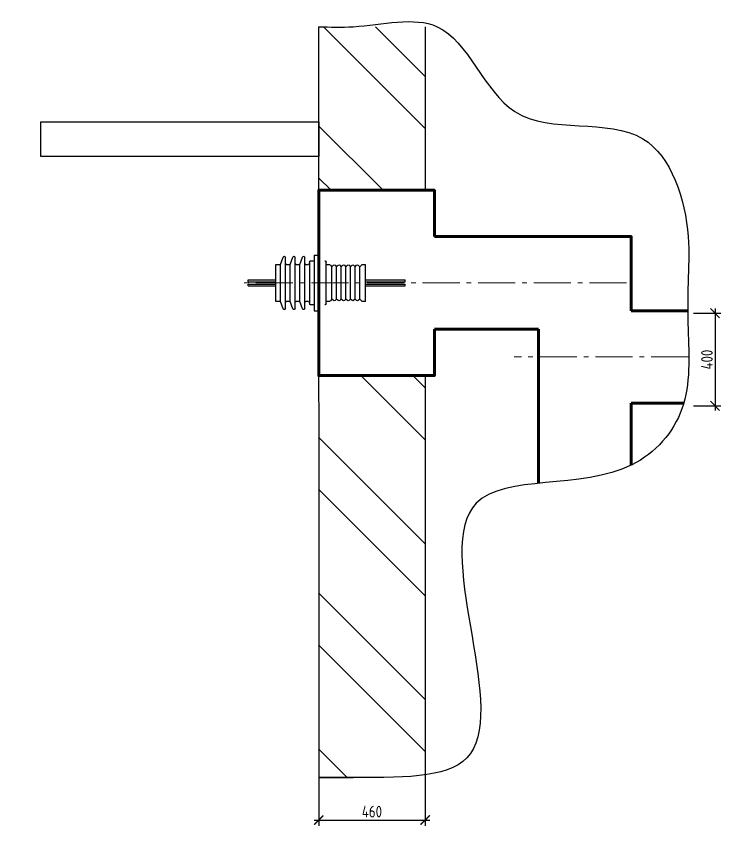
# Model space of a CAD drawing. Extents: x 16310088 to 16425637, y -218501 to -177893.
# Drawn here: x 16371689 to 16386900, y -196980 to -179494 of the extents above; entities that cross this region are included whole.
import ezdxf

# ---------------------------------------------------------------- set-up
doc = ezdxf.new("R2010")
doc.units = 0
doc.linetypes.add('ГОСТ 2.303 6', pattern=[12, 8, -1.5, 1, -1.5])
doc.layers.get('0').update_dxf_attribs({"color": 250})
doc.layers.get('Defpoints').update_dxf_attribs({"color": 250})
doc.layers.add('Стена', color=252, linetype='Continuous', lineweight=40)
doc.layers.add('эл_оборудование', color=7, linetype='Continuous', lineweight=18)
doc.styles.add('GOST 2.304', font='CS_Gost2304.shx')
doc.dimstyles.new('SPDS$0', dxfattribs={"dimscale": 5, "dimtxt": 2.5, "dimasz": 2, "dimexe": 1.25, "dimexo": 0.625, "dimgap": 0.5, "dimtad": 1, "dimdec": 0, "dimrnd": 0.001, "dimtxsty": 'GOST 2.304', "dimblk": 'ARCHTICK', "dimcen": 2.5, "dimdle": 1, "dimadec": 8, "dimazin": 2, "dimtfac": 0.75, "dimtdec": 0, "dimtmove": 1, "dimatfit": 3, "dimfxl": 1, "dimtolj": 1, "dimarcsym": 0})

# ---------------------------------------------------------------- blocks, each defined once
blk = doc.blocks.new('ШМ-перех2')
for p, q in [((988.2, 1299.5), (968.2, 1299.5)), ((988.2, 1299.5), (988.2, 1289.5)), ((778.7, 1259.5), (766.4, 1259.5)), ((766.4, 1179.5), (766.4, 1259.5)), ((935.2, 1259.5), (922.9, 1259.5)), ((935.2, 1179.5), (935.2, 1269.5)), ((942.2, 1274.5), (940.2, 1274.5)), ((988.2, 1289.5), (988.2, 1069.5)), ((1003.2, 1274.5), (988.2, 1274.5)), ((1008.2, 1269.5), (1008.2, 1089.5)), ((1023.2, 1259.5), (1013.2, 1259.5)), ((1028.2, 1179.5), (1028.2, 1289.6)), ((1049.9, 1259.5), (1037.9, 1291.3)), ((1064.9, 1259.5), (1049.9, 1259.5)), ((1049.9, 1179.5), (1049.9, 1259.5)), ((1069.9, 1179.5), (1069.9, 1289.6)), ((1091.5, 1259.5), (1079.5, 1291.3)), ((1106.5, 1259.5), (1091.5, 1259.5)), ((1091.5, 1179.5), (1091.5, 1259.5)), ((1111.5, 1179.5), (1111.5, 1289.6)), ((1133.2, 1259.5), (1121.2, 1291.3)), ((1153.2, 1259.5), (1133.2, 1259.5)), ((1133.2, 1179.5), (1133.2, 1259.5)), ((1153.2, 1179.5), (1153.2, 1259.5)), ((790.8, 1249.5), (782.3, 1258)), ((797.3, 1256), (790.8, 1249.5)), ((790.8, 1179.5), (790.8, 1249.5)), ((810.8, 1249.5), (804.3, 1256)), ((817.3, 1256), (810.8, 1249.5)), ((810.8, 1179.5), (810.8, 1249.5)), ((830.8, 1249.5), (824.3, 1256)), ((837.3, 1256), (830.8, 1249.5)), ((830.8, 1179.5), (830.8, 1249.5)), ((850.8, 1249.5), (844.3, 1256)), ((857.3, 1256), (850.8, 1249.5)), ((850.8, 1179.5), (850.8, 1249.5)), ((870.8, 1249.5), (864.3, 1256)), ((877.3, 1256), (870.8, 1249.5)), ((870.8, 1179.5), (870.8, 1249.5)), ((890.8, 1249.5), (884.3, 1256)), ((897.3, 1256), (890.8, 1249.5)), ((890.8, 1179.5), (890.8, 1249.5)), ((910.8, 1249.5), (904.3, 1256)), ((919.3, 1258), (910.8, 1249.5)), ((910.8, 1179.5), (910.8, 1249.5)), ((595.2, 1184.5), (595.2, 1192.5)), ((766.4, 1192.5), (595.2, 1192.5)), ((1273.2, 1192.5), (1153.2, 1192.5)), ((1273.2, 1184.5), (1273.2, 1192.5)), ((766.4, 1184.5), (595.2, 1184.5)), ((766.4, 1174.5), (595.2, 1174.5)), ((595.2, 1166.5), (595.2, 1174.5)), ((766.4, 1166.5), (595.2, 1166.5)), ((766.4, 1099.5), (766.4, 1179.5)), ((790.8, 1109.5), (790.8, 1179.5)), ((810.8, 1109.5), (810.8, 1179.5)), ((830.8, 1109.5), (830.8, 1179.5)), ((850.8, 1109.5), (850.8, 1179.5)), ((870.8, 1109.5), (870.8, 1179.5)), ((890.8, 1109.5), (890.8, 1179.5)), ((910.8, 1109.5), (910.8, 1179.5)), ((935.2, 1089.5), (935.2, 1179.5)), ((1028.2, 1069.4), (1028.2, 1179.5)), ((1049.9, 1099.5), (1049.9, 1179.5)), ((1069.9, 1069.4), (1069.9, 1179.5)), ((1091.5, 1099.5), (1091.5, 1179.5)), ((1111.5, 1069.4), (1111.5, 1179.5)), ((1133.2, 1099.5), (1133.2, 1179.5)), ((1273.2, 1184.5), (1153.2, 1184.5)), ((1153.2, 1099.5), (1153.2, 1179.5)), ((1273.2, 1174.5), (1153.2, 1174.5)), ((1273.2, 1166.5), (1153.2, 1166.5)), ((1273.2, 1166.5), (1273.2, 1174.5)), ((766.4, 1099.5), (778.7, 1099.5)), ((782.3, 1101), (790.8, 1109.5)), ((790.8, 1109.5), (797.3, 1103)), ((804.3, 1103), (810.8, 1109.5)), ((810.8, 1109.5), (817.3, 1103)), ((824.3, 1103), (830.8, 1109.5)), ((830.8, 1109.5), (837.3, 1103)), ((844.3, 1103), (850.8, 1109.5)), ((850.8, 1109.5), (857.3, 1103)), ((864.3, 1103), (870.8, 1109.5)), ((870.8, 1109.5), (877.3, 1103)), ((884.3, 1103), (890.8, 1109.5)), ((890.8, 1109.5), (897.3, 1103)), ((904.3, 1103), (910.8, 1109.5)), ((910.8, 1109.5), (919.3, 1101)), ((922.9, 1099.5), (935.2, 1099.5)), ((940.2, 1084.5), (942.2, 1084.5)), ((988.2, 1084.5), (1003.2, 1084.5)), ((1013.2, 1099.5), (1023.2, 1099.5)), ((1037.9, 1067.7), (1049.9, 1099.5)), ((1049.9, 1099.5), (1064.9, 1099.5)), ((1079.5, 1067.7), (1091.5, 1099.5)), ((1091.5, 1099.5), (1106.5, 1099.5)), ((1121.2, 1067.7), (1133.2, 1099.5)), ((1133.2, 1099.5), (1153.2, 1099.5)), ((988.2, 1059.5), (968.2, 1059.5)), ((988.2, 1069.5), (988.2, 1059.5))]:
    blk.add_line(p, q)
for centre, start, end in [((1033.2, 1289.6), 20.647, 180), ((1074.9, 1289.6), 20.647, 180), ((1116.5, 1289.6), 20.647, 180), ((778.7, 1254.5), 45, 90), ((922.9, 1254.5), 90, 135), ((940.2, 1269.5), 90, 180), ((1003.2, 1269.5), 0, 90), ((1013.2, 1264.5), 180, 270), ((1023.2, 1264.5), 270, 0), ((1064.9, 1264.5), 270, 0), ((1106.5, 1264.5), 270, 0), ((800.8, 1252.4), 45, 135), ((820.8, 1252.4), 45, 135), ((840.8, 1252.4), 45, 135), ((860.8, 1252.4), 45, 135), ((880.8, 1252.4), 45, 135), ((900.8, 1252.4), 45, 135), ((778.7, 1104.5), 270, 315), ((800.8, 1106.6), 225, 315), ((820.8, 1106.6), 225, 315), ((840.8, 1106.6), 225, 315), ((860.8, 1106.6), 225, 315), ((880.8, 1106.6), 225, 315), ((900.8, 1106.6), 225, 315), ((922.9, 1104.5), 225, 270), ((940.2, 1089.5), 180, 270), ((1003.2, 1089.5), 270, 0), ((1013.2, 1094.5), 90, 180), ((1023.2, 1094.5), 0, 90), ((1064.9, 1094.5), 0, 90), ((1106.5, 1094.5), 0, 90), ((1033.2, 1069.4), 180, 339.353), ((1074.9, 1069.4), 180, 339.353), ((1116.5, 1069.4), 180, 339.353)]:
    blk.add_arc(centre, 5, start, end)
blk = doc.blocks.new('_Oblique')
at = {"color": 0, "linetype": 'ByBlock', "lineweight": -2}
blk.add_line((-0.5, -0.5), (0.5, 0.5), dxfattribs=at)
blk = doc.blocks.new('*D283')
at = {"color": 0, "lineweight": -2, "ltscale": 100, "transparency": 16777216}
for p, q in [((16386775, -185810), (16386775, -188010)), ((16386310, -185910), (16386900, -185910)), ((16386310, -187910), (16386900, -187910))]:
    blk.add_line(p, q, dxfattribs=at)
at = {"layer": 'Defpoints', "color": 0, "lineweight": -3, "ltscale": 100, "transparency": 16777216}
for p in [(16386247, -185910), (16386247, -187910), (16386775, -187910)]:
    blk.add_point(p, dxfattribs=at)
at = {"color": 0, "lineweight": -2, "ltscale": 100, "transparency": 16777216, "xscale": 200, "yscale": 200, "zscale": 200}
for p, rotation in [((16386775, -185910), 90), ((16386775, -187910), 270)]:
    blk.add_blockref('_Oblique', p, dxfattribs=dict(at, rotation=rotation))
at = {"color": 0, "ltscale": 100, "transparency": 16777216, "insert": (16386600, -186910), "char_height": 250, "attachment_point": 5, "rotation": 90, "style": 'GOST 2.304'}
blk.add_mtext('\\A1;400', dxfattribs=at)
blk = doc.blocks.new('_ArchTick')
at = {"color": 0, "linetype": 'ByBlock', "const_width": 0.15}
blk.add_lwpolyline([(-0.5, -0.5), (0.5, 0.5)], dxfattribs=at)
blk = doc.blocks.new('*D426')
at = {"color": 0, "lineweight": -2, "ltscale": 100, "transparency": 16777216}
for p, q in [((16378219, -195459), (16378219, -196980)), ((16380519, -195459), (16380519, -196980)), ((16378119, -196855), (16380619, -196855))]:
    blk.add_line(p, q, dxfattribs=at)
at = {"layer": 'Defpoints', "color": 0, "lineweight": -3, "ltscale": 100, "transparency": 16777216}
for p in [(16378219, -195396), (16380519, -195396), (16380519, -196855)]:
    blk.add_point(p, dxfattribs=at)
at = {"color": 0, "lineweight": -2, "ltscale": 100, "transparency": 16777216, "xscale": 200, "yscale": 200, "zscale": 200, "rotation": 180}
blk.add_blockref('_ArchTick', (16378219, -196855), dxfattribs=at)
at = {"color": 0, "lineweight": -2, "ltscale": 100, "transparency": 16777216, "xscale": 200, "yscale": 200, "zscale": 200}
blk.add_blockref('_ArchTick', (16380519, -196855), dxfattribs=at)
at = {"color": 0, "lineweight": -3, "ltscale": 100, "transparency": 16777216, "insert": (16379369, -196672), "char_height": 250, "attachment_point": 5, "style": 'GOST 2.304'}
blk.add_mtext('\\A1;460', dxfattribs=at)

msp = doc.modelspace()

# ---------------------------------------------------------------- hatches: boundary and pattern name
at = {"layer": 'Стена', "lineweight": 25, "ltscale": 100}
h = msp.add_hatch(dxfattribs=at)
h.set_pattern_fill('ANSI32', color=252, scale=250, angle=-90)
h.set_pattern_definition([(315, (-65270132.8, 533049.1), (1683.79802, 1683.79802), []), (315, (-65270132.8, 531926.6), (1683.79802, 1683.79802), [])])
h.paths.add_polyline_path([(16380519.4, -179720.9), (16378216.2, -179720.9), (16378216.2, -183254.2), (16380519.4, -183254.2)])
h = msp.add_hatch(dxfattribs=at)
h.set_pattern_fill('ANSI32', color=252, scale=250, angle=-90)
h.set_pattern_definition([(315, (-65270132.8, 533061.6), (1683.79802, 1683.79802), []), (315, (-65270132.8, 531939), (1683.79802, 1683.79802), [])])
h.paths.add_polyline_path([(16378216.2, -195939.7), (16380519.4, -195939.7), (16380519.4, -187254.2), (16378216.2, -187254.2)])

# ---------------------------------------------------------------- linework, layer by layer
at = {"color": 0, "lineweight": -3, "ltscale": 4}
msp.add_lwpolyline([(16372218.8, -181774.7), (16378218.8, -181774.7), (16378218.8, -182524.7), (16372218.8, -182524.7)], close=True, dxfattribs=at)
at = {"color": 0, "lineweight": -3, "ltscale": 50}
msp.add_spline([(16378218.6, -179720.9), (16378966.2, -179720.9), (16380777.8, -179720.9), (16382456.4, -181554.8), (16385217.1, -182140.4), (16386194.3, -184254.2), (16386194.3, -185254.2), (16386194.3, -186254.2), (16386061.4, -187972.6), (16384977.2, -189184.3), (16381622.1, -190011.1), (16381494.9, -195419.8), (16378966.2, -195939.7), (16378219.5, -195939.7), (16378966.2, -195939.7)], degree=3, dxfattribs=at)
at = {"layer": 'Стена', "color": 252, "lineweight": 25, "ltscale": 100}
for p, q in [((16378218.6, -179720.9), (16378219.5, -195939.7)), ((16380519.4, -179720.9), (16380519.4, -183254.2)), ((16380519.4, -187254.2), (16380519.4, -195939.7))]:
    msp.add_line(p, q, dxfattribs=at)
at = {"layer": 'эл_оборудование', "color": 0, "linetype": 'ГОСТ 2.303 6', "ltscale": 100}
for p, q in [((16384863, -185254.2), (16376549.4, -185254.2)), ((16386194.3, -186854.2), (16382442.5, -186854.2))]:
    msp.add_line(p, q, dxfattribs=at)
at = {"layer": 'эл_оборудование', "lineweight": 25, "ltscale": 100}
for points in [[(16378966.2, -183254.2), (16378216.2, -183254.2)], [(16378966.2, -187254.2), (16378216.2, -187254.2)]]:
    msp.add_lwpolyline(points, dxfattribs=at)
at = {"layer": 'эл_оборудование', "lineweight": 60, "ltscale": 100}
for points in [[(16380719.2, -186254.2), (16380719.2, -187254.2), (16378219.2, -187254.2), (16378219.2, -183254.2), (16380719.2, -183254.2), (16380719.2, -184254.2)], [(16380719.2, -184254.2), (16383206.7, -184254.2)], [(16383209.8, -184254.2), (16384966.2, -184254.2), (16384966.2, -185854.2)], [(16384966.2, -185854.2), (16386194.3, -185854.2)], [(16382966.2, -186254.2), (16380719.2, -186254.2)], [(16382966.2, -189581.8), (16382966.2, -186254.2)], [(16386099.7, -187854.2), (16384966.2, -187854.2)], [(16384966.2, -187854.2), (16384966.2, -189189.7)]]:
    msp.add_lwpolyline(points, dxfattribs=at)

# ---------------------------------------------------------------- block references
at = {"extrusion": (0, 0, -1), "xscale": 5, "yscale": 5, "zscale": -5}
msp.add_blockref('ШМ-перех2', (-16383060.1, -191151.7), dxfattribs=at)

# ---------------------------------------------------------------- dimensions: what is measured, and where the dimension line sits
at = {"color": 7, "ltscale": 100}
dim = msp.add_linear_dim(base=(16386774.8, -187909.6), p1=(16386247.2, -185909.6), p2=(16386247.2, -187909.6), angle=90, dimstyle='SPDS$0', override={"dimscale": 100, "dimlfac": 0.2, "dimblk1": 'Oblique', "dimblk2": 'Oblique', "dimsah": 1}, dxfattribs=at)
dim.commit()
dim.dimension.update_dxf_attribs({"geometry": '*D283', "text_midpoint": (16386599.8, -186909.6)})
at = {"color": 0, "lineweight": -3, "ltscale": 100}
dim = msp.add_linear_dim(base=(16380519.4, -196854.6), p1=(16378219.4, -195396.2), p2=(16380519.4, -195396.2), text='460', dimstyle='SPDS$0', override={"dimscale": 100}, dxfattribs=at)
dim.commit()
dim.dimension.update_dxf_attribs({"geometry": '*D426', "text_midpoint": (16379369.4, -196672.4)})

doc.saveas('drawing.dxf')
